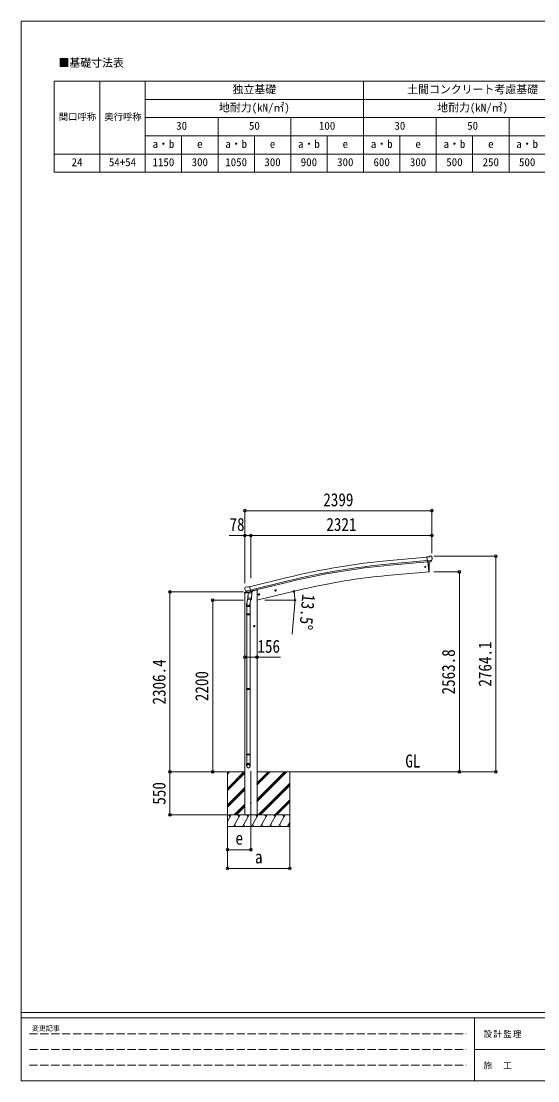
# Model space of a CAD drawing. Units: millimetres at full size, with parts at other scales. Extents: x -9783 to 9892, y -6828 to 6752.
# Drawn here: x -9783 to -3155, y -6828 to 6752 of the extents above; entities that cross this region are included whole.
import ezdxf
from ezdxf.enums import TextEntityAlignment as Align

# ---------------------------------------------------------------- set-up
doc = ezdxf.new("R2010")
doc.units = ezdxf.units.MM
doc.header["$LTSCALE"] = 35
doc.header["$PDMODE"] = 32
doc.header["$PDSIZE"] = 35
doc.linetypes.add('DASHED3', pattern=[4, 3, -1])
for name, color, linetype, lineweight in [('0-0_0', 7, 'Continuous', 9), ('0-1_本体', 4, 'Continuous', 9), ('0-2_部品', 7, 'Continuous', 9), ('0-8_PARTS2', 2, 'Continuous', 9), ('0-A_寸法', 6, 'Continuous', 9), ('1-0_FRAME', 7, 'Continuous', 18), ('F-0_240', 7, 'Continuous', 9)]:
    doc.layers.add(name, color=color, linetype=linetype, lineweight=lineweight)
doc.styles.add('ＭＳ ゴシック', font='')
doc.styles.get('ＭＳ ゴシック').set_extended_font_data('MS Gothic')

msp = doc.modelspace()

# ---------------------------------------------------------------- linework, layer by layer
at = {"layer": '0-0_0', "color": 6}
for p, q in [((-3692.43, -2869.75), (-3692.43, -105.65)), ((-4161.44, -305.95), (-4161.44, -2869.75))]:
    msp.add_line(p, q, dxfattribs=at)
at = {"layer": '0-0_0'}
for p, q in [((-7509.67, -2869.75), (-6913.33, -2869.75)), ((-7135.58, -2869.75), (-7135.58, -3569.75)), ((-7135.58, -3080.98), (-6924.35, -2869.75)), ((-7135.58, -2897.13), (-7108.2, -2869.75)), ((-7135.58, -2882.99), (-7122.34, -2869.75)), ((-7135.58, -3095.12), (-6913.33, -2872.87)), ((-7135.58, -3109.26), (-6913.33, -2887.02)), ((-6757.83, -2869.75), (-4435.74, -2869.75)), ((-6757.83, -3252.01), (-6375.57, -2869.75)), ((-6757.83, -3223.73), (-6403.85, -2869.75)), ((-6757.83, -3237.87), (-6389.71, -2869.75)), ((-6757.83, -3039.88), (-6587.7, -2869.75)), ((-6757.83, -3025.74), (-6601.84, -2869.75)), ((-6757.83, -3011.6), (-6615.98, -2869.75)), ((-6335.58, -2869.75), (-6335.58, -3569.75)), ((-7135.58, -3293.11), (-6913.33, -3070.86)), ((-7135.58, -3307.25), (-6913.33, -3085)), ((-7135.58, -3321.4), (-6913.33, -3099.15)), ((-6741.72, -3419.75), (-6335.58, -3013.61)), ((-6727.58, -3419.75), (-6335.58, -3027.76)), ((-6713.44, -3419.75), (-6335.58, -3041.9)), ((-6529.59, -3419.75), (-6335.58, -3225.74)), ((-6515.45, -3419.75), (-6335.58, -3239.89)), ((-6501.31, -3419.75), (-6335.58, -3254.03)), ((-7050.09, -3419.75), (-6913.33, -3282.99)), ((-7035.95, -3419.75), (-6913.33, -3297.14)), ((-7021.81, -3419.75), (-6913.33, -3311.28)), ((-6335.58, -3419.75), (-7135.58, -3419.75)), ((-7135.58, -3503.58), (-7087.18, -3419.75)), ((-7102.18, -3445.73), (-7117.18, -3419.75)), ((-7058.32, -3569.75), (-6971.71, -3419.75)), ((-6986.71, -3445.73), (-7001.72, -3419.75)), ((-6942.85, -3569.75), (-6856.24, -3419.75)), ((-6871.24, -3445.73), (-6886.24, -3419.75)), ((-6827.38, -3569.75), (-6740.77, -3419.75)), ((-6755.77, -3445.73), (-6770.77, -3419.75)), ((-6711.91, -3569.75), (-6625.3, -3419.75)), ((-6640.3, -3445.73), (-6655.3, -3419.75)), ((-6596.43, -3569.75), (-6509.83, -3419.75)), ((-6539.83, -3419.75), (-6524.83, -3445.73)), ((-6480.96, -3569.75), (-6394.36, -3419.75)), ((-6409.36, -3445.73), (-6424.36, -3419.75)), ((-6365.49, -3569.75), (-6335.58, -3517.94)), ((-7135.58, -3569.75), (-6335.58, -3569.75)), ((-7043.32, -3543.77), (-7028.32, -3569.75)), ((-6927.85, -3543.77), (-6912.85, -3569.75)), ((-6812.38, -3543.77), (-6797.38, -3569.75)), ((-6696.91, -3543.77), (-6681.91, -3569.75)), ((-6581.44, -3543.77), (-6566.44, -3569.75)), ((-6465.97, -3543.77), (-6450.97, -3569.75)), ((-6350.5, -3543.77), (-6335.5, -3569.75))]:
    msp.add_line(p, q, dxfattribs=at)
at = {"layer": '0-1_本体'}
for p, q in [((-5053.76, -159.75), (-4576.45, -116.43)), ((-5049.86, -202.79), (-4572.74, -159.49)), ((-5048.34, -219.51), (-4571.22, -176.21)), ((-4564.01, -178.36), (-4552.84, -305.97)), ((-6853.31, -496.16), (-6370.46, -378.59)), ((-5090.79, -353.03), (-4552.84, -305.97)), ((-6360.24, -420.57), (-6843.25, -538.08)), ((-6839.3, -554.5), (-6356.26, -436.88)), ((-6777.83, -539.75), (-6811.34, -547.8)), ((-6757.33, -539.75), (-6777.83, -539.75)), ((-6757.83, -669.75), (-6172.16, -529.14)), ((-6757.33, -539.75), (-6757.33, -3419.75)), ((-6913.33, -579.46), (-6913.33, -3419.75))]:
    msp.add_line(p, q, dxfattribs=at)
at = {"layer": '0-1_本体', "color": 6}
msp.add_line((-6757.33, -1399.93), (-6913.33, -1399.93), dxfattribs=at)
at = {"layer": '0-1_本体'}
for centre, radius, start, end in [((-4239.75, -9128.33), 9005.44, 95.18612, 103.68612), ((-4239.75, -9128.33), 8962.23, 95.18612, 103.68612), ((-4239.75, -9128.33), 8945.44, 95.18612, 103.68612), ((-4445.81, -7721.34), 7396.48, 95.00259, 103.49741)]:
    msp.add_arc(centre, radius, start, end, dxfattribs=at)
at = {"layer": '0-2_部品'}
for p, q in [((-4550.07, -111.99), (-4576.64, -114.31)), ((-4570.98, -178.97), (-4576.64, -114.31)), ((-4550.07, -111.99), (-4538.35, -105.22)), ((-4523.45, -103.64), (-4537.11, -104.83)), ((-4514.31, -109.39), (-4519.8, -104.79)), ((-4513.25, -111.43), (-4513.13, -112.77)), ((-4513.77, -154.28), (-4572.69, -159.43)), ((-4561.02, -178.1), (-4570.98, -178.97)), ((-4564.01, -178.36), (-4552.84, -305.97)), ((-4527.41, -175.16), (-4535.12, -175.84)), ((-4525.02, -173.76), (-4514.09, -154.83)), ((-4552.84, -305.97), (-4550.78, -305.71)), ((-6914.77, -511.74), (-6914.49, -512.89)), ((-6910.55, -503.16), (-6914.41, -509.46)), ((-6907.45, -500.92), (-6894.27, -497.75)), ((-6900.71, -552.05), (-6843.21, -538.24)), ((-6879.71, -500.43), (-6892.97, -497.73)), ((-6879.71, -500.43), (-6853.78, -494.2)), ((-6529.1, -545.93), (-6509.65, -541.27)), ((-6524.54, -538.16), (-6526.67, -545.35)), ((-6517.24, -536.4), (-6524.54, -538.16)), ((-6517.04, -553.32), (-6521.71, -533.88)), ((-6512.08, -541.85), (-6517.24, -536.4)), ((-6514.21, -549.04), (-6512.08, -541.85)), ((-6915.89, -580.07), (-6873.19, -569.82)), ((-6915.89, -573.18), (-6915.89, -580.07)), ((-6887.39, -563.97), (-6913.59, -570.27)), ((-6883.86, -566.96), (-6900.24, -552.47)), ((-6872.27, -616.48), (-6888.18, -712.65)), ((-6881.15, -567.52), (-6873.63, -565.72)), ((-6880.32, -567.42), (-6878.79, -567.05)), ((-6878.79, -567.05), (-6842.08, -558.24)), ((-6876.95, -567.28), (-6877, -568.02)), ((-6876.24, -569.06), (-6850.43, -575.5)), ((-6874.86, -653.71), (-6873.99, -641.24)), ((-6874.46, -655.07), (-6874.47, -655.07)), ((-6869.33, -574.41), (-6874, -641.24)), ((-6828.31, -644.44), (-6874, -641.24)), ((-6873.02, -655.85), (-6831.32, -658.76)), ((-6823.64, -577.6), (-6869.33, -574.41)), ((-6867.55, -571.23), (-6867.78, -574.51)), ((-6848.03, -560.06), (-6849.06, -574.67)), ((-6836.75, -658.38), (-6847.48, -721.97)), ((-6842.08, -558.24), (-6840.55, -557.87)), ((-6839, -555.77), (-6838.06, -555.83)), ((-6838.06, -555.83), (-6824.74, -571.15)), ((-6834.06, -560.43), (-6815.17, -555.89)), ((-6828.33, -644.44), (-6829.21, -657.13)), ((-6828.31, -644.44), (-6823.64, -577.6)), ((-6824.74, -571.15), (-6825.18, -577.49)), ((-6811.34, -547.72), (-6811.34, -551.03)), ((-6743.02, -597.29), (-6723.57, -592.62)), ((-6738.46, -589.51), (-6740.6, -596.71)), ((-6731.17, -587.76), (-6738.46, -589.51)), ((-6730.96, -604.68), (-6735.63, -585.23)), ((-6726, -593.21), (-6731.17, -587.76)), ((-6728.13, -600.4), (-6726, -593.21)), ((-6890.33, -749.81), (-6890.33, -715.46)), ((-6844.33, -749.81), (-6890.33, -749.81)), ((-6888.33, -749.81), (-6888.33, -843.81)), ((-6846.33, -749.81), (-6846.33, -843.81)), ((-6844.33, -715.15), (-6844.33, -749.81)), ((-6890.33, -845.81), (-6889.33, -843.81)), ((-6844.33, -845.81), (-6890.33, -845.81)), ((-6844.33, -853.81), (-6890.33, -853.81)), ((-6845.33, -843.81), (-6889.33, -843.81)), ((-6845.33, -855.81), (-6889.33, -855.81)), ((-6888.33, -855.81), (-6888.33, -1800)), ((-6846.33, -855.81), (-6846.33, -1800)), ((-6844.33, -845.81), (-6845.33, -843.81)), ((-6844.33, -853.81), (-6845.33, -855.81)), ((-6844.33, -845.81), (-6844.33, -853.81)), ((-6781.83, -999.87), (-6801.83, -999.87)), ((-6791.83, -992.37), (-6798.33, -996.12)), ((-6798.33, -996.12), (-6798.33, -1003.62)), ((-6798.33, -1003.62), (-6791.83, -1007.38)), ((-6791.83, -1009.87), (-6791.83, -989.87)), ((-6785.33, -996.12), (-6791.83, -992.37)), ((-6890.33, -1802), (-6889.33, -1800)), ((-6844.33, -1802), (-6890.33, -1802)), ((-6844.33, -1810), (-6890.33, -1810)), ((-6845.33, -1800), (-6889.33, -1800)), ((-6845.33, -1812), (-6889.33, -1812)), ((-6888.33, -1812), (-6888.33, -2640.18)), ((-6846.33, -1812), (-6846.33, -2640.18)), ((-6844.33, -1802), (-6845.33, -1800)), ((-6844.33, -1810), (-6845.33, -1812)), ((-6844.33, -1802), (-6844.33, -1810)), ((-6890.33, -2642.18), (-6889.33, -2640.18)), ((-6844.33, -2642.18), (-6890.33, -2642.18)), ((-6844.33, -2650.18), (-6890.33, -2650.18)), ((-6845.33, -2640.18), (-6889.33, -2640.18)), ((-6845.33, -2652.18), (-6889.33, -2652.18)), ((-6888.33, -2652.18), (-6888.33, -2762.18)), ((-6846.33, -2652.18), (-6846.33, -2762.18)), ((-6844.33, -2642.18), (-6845.33, -2640.18)), ((-6844.33, -2650.18), (-6845.33, -2652.18)), ((-6844.33, -2642.18), (-6844.33, -2650.18)), ((-6890.33, -2796.33), (-6890.33, -2762.18)), ((-6844.33, -2762.18), (-6890.33, -2762.18)), ((-6844.33, -2796.33), (-6844.33, -2762.18))]:
    msp.add_line(p, q, dxfattribs=at)
for points in [[(-4561.02, -178.1), (-4560.75, -178.17), (-4535.37, -175.95), (-4535.12, -175.84)], [(-4513.7, -153.64), (-4513.99, -154.63), (-4514.09, -154.83)], [(-6848.35, -559.65), (-6838.63, -557.32), (-6853.78, -494.2)], [(-6900.98, -551.47), (-6900.4, -552.31), (-6900.24, -552.47)], [(-6848.35, -559.65), (-6848.59, -559.8), (-6873.35, -565.75), (-6873.63, -565.72)], [(-6740.6, -596.71), (-6735.43, -602.15), (-6728.13, -600.4)], [(-6526.67, -545.35), (-6521.51, -550.8), (-6514.21, -549.04)], [(-6890.33, -845.81), (-6890.33, -853.81), (-6889.33, -855.81)], [(-6791.83, -1007.38), (-6785.33, -1003.62), (-6785.33, -996.12)], [(-6890.33, -1802), (-6890.33, -1810), (-6889.33, -1812)], [(-6890.33, -2642.18), (-6890.33, -2650.18), (-6889.33, -2652.18)]]:
    msp.add_lwpolyline(points, dxfattribs=at)
for centre, radius in [((-4598.53, -242.71), 6.5), ((-6519.38, -543.6), 8.5), ((-6519.38, -543.6), 7.7), ((-6519.38, -543.6), 6.5), ((-6733.3, -594.96), 8.5), ((-6733.3, -594.96), 7.7), ((-6733.3, -594.96), 6.5), ((-6791.83, -999.87), 8.5), ((-6791.83, -999.87), 7.7), ((-6791.83, -999.87), 6.5)]:
    msp.add_circle(centre, radius, dxfattribs=at)
at = {"layer": '0-2_部品', "color": 4}
msp.add_circle((-6835.33, -3269.75), 4.5, dxfattribs=at)
at = {"layer": '0-2_部品'}
for centre, radius, start, end in [((-4536.85, -107.82), 3, 95, 120), ((-4523.01, -108.62), 5, 50.00648, 94.99352), ((-4714.76, -130.41), 202.4, 353.4085, 5), ((-5446.61, -250.15), 900, 356.63919, 4.64986), ((-4551.15, -302.74), 3, 277, 356.63919), ((-6717.69, -465.64), 202.4, 193.5, 205.09125), ((-6906.29, -505.78), 5, 103.5, 148.5), ((-6893.57, -500.67), 3, 78.5, 103.5), ((-6912.89, -573.18), 3, 103.5, 180), ((-6880.43, -566.93), 0.5, 248.23754, 283.5), ((-6877.45, -567.24), 0.5, 356, 103.5), ((-6876, -568.09), 1, 176, 256), ((-6872.92, -653.88), 1.95, 175.04017, 217.47766), ((-6872.88, -653.85), 2, 217.40962, 266), ((-6850.08, -574.53), 1.03, 250.03897, 351.96569), ((-6847.44, -560.14), 0.604, 100.59842, 172.20595), ((-6840.67, -557.39), 0.5, 283.5, 318.76246), ((-6831.18, -656.77), 2, 266, 349.46843), ((-6816.34, -551.03), 5, 283.5, 0), ((-6860.33, -715.46), 30, 177.45142, 180)]:
    msp.add_arc(centre, radius, start, end, dxfattribs=at)
for centre, major_axis, ratio, start_param, end_param in [((-4508.92, -107.38), (-15.35, 3.44), 0.101033, 5.97514262, 5.97537366), ((-4516.24, -111.68), (2.71, -1.31), 0.997474, 0.53665673, 1.32256522), ((-4527.68, -172.17), (1.62, -2.54), 0.997631, 5.80419048, 5.89294842), ((-4527.75, -172.06), (-3.5, 2.17), 0.650902, 2.11455212, 2.18736272), ((-4527.62, -172.26), (1.62, -2.54), 0.997631, 5.96575902, 6.76218013), ((-6911.85, -511.03), (-1.57, -2.57), 0.99628, 4.71238898, 5.49965061), ((-6881.87, -564.7), (-0.73, -2.92), 0.997631, 5.80419048, 6.60061159), ((-6881.82, -564.47), (2.63, 3.16), 0.650902, 4.09582259, 4.16863319), ((-6881.85, -564.6), (-0.73, -2.92), 0.997631, 0.39023689, 0.47899483), ((-6867.33, -715.15), (23, 0), 0.996195, 2.55602575, 6.56630284), ((-6867.33, -715.15), (21, 0), 0.996195, 2.93491471, 5.95123941), ((-6867.33, -2794.58), (-23, 0), 0.996195, 3.14159265, 6.28318531), ((-6867.33, -2796.33), (-23, 0), 0.996195, 3.14159265, 6.28318531), ((-6867.33, -2796.33), (0, -23.43), 0.981806, 4.71238898, 7.85398163)]:
    msp.add_ellipse(centre, major_axis=major_axis, ratio=ratio, start_param=start_param, end_param=end_param, dxfattribs=at)
msp.add_ellipse((-6867.33, -2796.33), major_axis=(21, 0), ratio=0.996195, dxfattribs=at)
at = {"layer": '0-8_PARTS2'}
msp.add_line((-6835.33, -2860.54), (-6835.33, -3619.75), dxfattribs=at)
at = {"layer": '0-A_寸法'}
for p, q in [((-6913.33, 478.61), (-6913.33, 161.99)), ((-6913.33, 478.61), (-4514.33, 478.61)), ((-4514.33, 478.61), (-4514.33, 161.99)), ((-6913.33, 161.99), (-7113.33, 161.99)), ((-6913.33, 161.99), (-6913.33, -450.24)), ((-6913.33, 161.99), (-6835.33, 161.99)), ((-6835.33, 161.99), (-6835.33, -385.87)), ((-6835.33, 161.99), (-4514.33, 161.99)), ((-4514.33, 161.99), (-4514.33, -67.02)), ((-3692.43, -105.65), (-4490.27, -105.65)), ((-4161.44, -305.95), (-4490.27, -305.95)), ((-7873.91, -2869.75), (-7873.91, -563.35)), ((-7873.91, -563.35), (-6928.82, -563.35)), ((-7325.94, -2869.75), (-7325.94, -669.75)), ((-7325.94, -669.75), (-6928.82, -669.75)), ((-6656.83, -669.75), (-6269.98, -669.75)), ((-6272.83, -712.21), (-6307.19, -1104.71)), ((-6757.33, -1399.93), (-6457.33, -1399.93)), ((-7873.91, -2869.75), (-7145.79, -2869.75)), ((-7873.91, -3419.75), (-7873.91, -2869.75)), ((-4161.44, -2869.75), (-4490.27, -2869.75)), ((-3692.43, -2869.75), (-4161.44, -2869.75)), ((-7873.91, -3419.75), (-7145.79, -3419.75)), ((-7135.58, -4106.12), (-7135.58, -3577.17)), ((-7135.58, -3866.14), (-7135.58, -3577.17)), ((-6835.33, -3866.14), (-6835.33, -3577.17)), ((-6335.58, -4106.12), (-6335.58, -3577.17)), ((-6835.33, -3866.14), (-7135.58, -3866.14)), ((-7135.58, -4106.12), (-6335.58, -4106.12))]:
    msp.add_line(p, q, dxfattribs=at)
for centre in [(-6284.43, -556.1), (-6270.98, -669.75)]:
    msp.add_circle(centre, 10.62, dxfattribs=at)
for start, end in [(0, 13.5), (354.99678, 0)]:
    msp.add_arc((-6757.83, -669.75), 486.86, start, end, dxfattribs=at)
for p in [(-6913.33, 478.61), (-4514.33, 478.61), (-6913.33, 161.99), (-6835.33, 161.99), (-4514.33, 161.99), (-3692.43, -105.65), (-4161.44, -305.95), (-7873.91, -563.35), (-7325.94, -669.75), (-6913.33, -1399.93), (-6757.33, -1399.93), (-7873.91, -2869.75), (-7325.94, -2869.75), (-4161.44, -2869.75), (-3692.43, -2869.75), (-7873.91, -3419.75), (-7135.58, -3866.14), (-6835.33, -3866.14), (-7135.58, -4106.12), (-6335.58, -4106.12)]:
    msp.add_point(p, dxfattribs=at)
at = {"layer": '1-0_FRAME'}
for p, q in [((-9357.81, 5983.13), (-2591.14, 5983.13)), ((-9357.81, 5983.13), (-9357.81, 4816.46)), ((-8774.48, 5983.13), (-8774.48, 4816.46)), ((-5391.14, 5983.13), (-5391.14, 4816.46)), ((-8191.14, 5749.8), (-2591.14, 5749.8)), ((-8191.14, 5516.46), (-2591.14, 5516.46)), ((-4457.81, 5516.46), (-4457.81, 4816.46)), ((-8191.14, 5283.13), (-2591.14, 5283.13)), ((-3991.14, 5283.13), (-3991.14, 4816.46))]:
    msp.add_line(p, q, dxfattribs=at)
for points in [[(-8191.14, 5983.13), (-8191.14, 5749.8), (-8191.14, 5049.8), (-8191.14, 4816.46)], [(-7257.81, 5516.46), (-7257.81, 5283.13), (-7257.81, 4816.46)], [(-6324.48, 5516.46), (-6324.48, 5283.13), (-6324.48, 4816.46)], [(-3524.48, 5516.46), (-3524.48, 5049.8), (-3524.48, 4816.46)], [(-7724.48, 5283.13), (-7724.48, 5049.8), (-7724.48, 4816.46)], [(-6791.14, 5283.13), (-6791.14, 5049.8), (-6791.14, 4816.46)], [(-5857.81, 5283.13), (-5857.81, 5049.8), (-5857.81, 4816.46)], [(-4924.48, 5283.13), (-4924.48, 5049.8), (-4924.48, 4816.46)], [(-9357.81, 5049.8), (-8191.14, 5049.8), (-2591.14, 5049.8)], [(-9357.81, 4816.46), (-8774.48, 4816.46), (-5391.14, 4816.46), (-3524.48, 4816.46), (-2591.14, 4816.46)]]:
    msp.add_lwpolyline(points, dxfattribs=at)
at = {"layer": 'F-0_240', "color": 5}
for p, q in [((-9783.03, 6751.9), (-9783.03, -6828.1)), ((-9783.03, 6751.9), (9396.97, 6751.9)), ((-9783.03, -5953.1), (9396.97, -5953.1)), ((-9783.03, -6023.1), (6285.75, -6023.1)), ((-3969.25, -6023.1), (-3969.25, -6828.1)), ((-3969.25, -6425.6), (3205.75, -6425.6)), ((-9783.03, -6828.1), (9396.97, -6828.1))]:
    msp.add_line(p, q, dxfattribs=at)
at = {"layer": 'F-0_240', "color": 4, "linetype": 'DASHED3'}
for p, q in [((-9678.03, -6224.35), (-4074.25, -6224.35)), ((-9678.03, -6425.6), (-4074.25, -6425.6)), ((-9678.03, -6626.85), (-4074.25, -6626.85))]:
    msp.add_line(p, q, dxfattribs=at)

# ---------------------------------------------------------------- texts
at = {"layer": '0-0_0', "style": 'ＭＳ ゴシック', "width": 0.85}
msp.add_text('GL', height=166.8, dxfattribs=at).set_placement((-4854.38, -2862.81), align=Align.BOTTOM_LEFT)
at = {"layer": '0-A_寸法', "color": 7, "style": 'ＭＳ ゴシック', "width": 0.85}
for s, p in [('2399', (-5906.33, 485.61)), ('78', (-7109.58, 168.99)), ('2321', (-5867.33, 168.99)), ('156', (-6751.71, -1392.93)), ('e', (-7033.71, -3851.76)), ('a', (-6783.71, -4091.74))]:
    msp.add_text(s, height=166.8, dxfattribs=at).set_placement(p, align=Align.BOTTOM_LEFT)
for s, rotation, p in [('13.5°', 264.997, (-6225.68, -582.08)), ('2764.1', 90, (-3699.43, -1776.45)), ('2563.8', 90, (-4168.44, -1876.6)), ('2306.4', 90, (-7880.91, -2005.3)), ('2200', 90, (-7332.94, -1962.25)), ('550', 90, (-7880.91, -3289.13))]:
    msp.add_text(s, height=166.8, rotation=rotation, dxfattribs=at).set_placement(p, align=Align.BOTTOM_LEFT)
at = {"layer": '1-0_FRAME', "style": 'ＭＳ ゴシック'}
for s, height, p in [('■基礎寸法表', 102.6, (-9304.96, 6136.47)), ('独立基礎', 102.6, (-7071.14, 5796.46)), ('土間コンクリート考慮基礎', 102.6, (-4831.14, 5796.46)), ('地耐力(kN/㎡)', 102.6, (-7246.14, 5563.13)), ('地耐力(kN/㎡)', 102.6, (-4446.14, 5563.13)), ('間口呼称', 85.53, (-9299.48, 5458.13)), ('奥行呼称', 85.53, (-8716.14, 5458.13)), ('30', 102.6, (-7794.48, 5329.8)), ('50', 102.6, (-6861.14, 5329.8)), ('100', 102.6, (-5962.81, 5329.8)), ('30', 102.6, (-4994.48, 5329.8)), ('50', 102.6, (-4061.14, 5329.8)), ('a・b', 102.6, (-8097.81, 5096.46)), ('e', 102.6, (-7526.14, 5096.46)), ('a・b', 102.6, (-7164.48, 5096.46)), ('e', 102.6, (-6592.81, 5096.46)), ('a・b', 102.6, (-6231.14, 5096.46)), ('e', 102.6, (-5659.48, 5096.46)), ('a・b', 102.6, (-5297.81, 5096.46)), ('e', 102.6, (-4726.14, 5096.46)), ('a・b', 102.6, (-4364.48, 5096.46)), ('e', 102.6, (-3792.81, 5096.46)), ('a・b', 102.6, (-3431.14, 5096.46)), ('24', 102.6, (-9136.14, 4863.13)), ('54+54', 102.6, (-8657.81, 4863.13)), ('1150', 102.6, (-8097.81, 4863.13)), ('300', 102.6, (-7596.14, 4863.13)), ('1050', 102.6, (-7164.48, 4863.13)), ('300', 102.6, (-6662.81, 4863.13)), ('900', 102.6, (-6196.14, 4863.13)), ('300', 102.6, (-5729.48, 4863.13)), ('600', 102.6, (-5262.81, 4863.13)), ('300', 102.6, (-4796.14, 4863.13)), ('500', 102.6, (-4329.48, 4863.13)), ('250', 102.6, (-3862.81, 4863.13)), ('500', 102.6, (-3396.14, 4863.13))]:
    msp.add_text(s, height=height, dxfattribs=at).set_placement(p, align=Align.BOTTOM_LEFT)
at = {"layer": 'F-0_240', "style": 'ＭＳ ゴシック'}
msp.add_text('変更記事', height=64.15, dxfattribs=at).set_placement((-9646.27, -6206.85), align=Align.BOTTOM_LEFT)
at = {"layer": 'F-0_240', "char_height": 76.98, "attachment_point": 7, "style": 'ＭＳ ゴシック'}
for s, insert in [('\\T1.17;設計監理', (-3851.04, -6276.85)), ('\\T1.17;施\u3000工', (-3851.04, -6679.35))]:
    msp.add_mtext(s, dxfattribs=dict(at, insert=insert))

doc.saveas('drawing.dxf')
